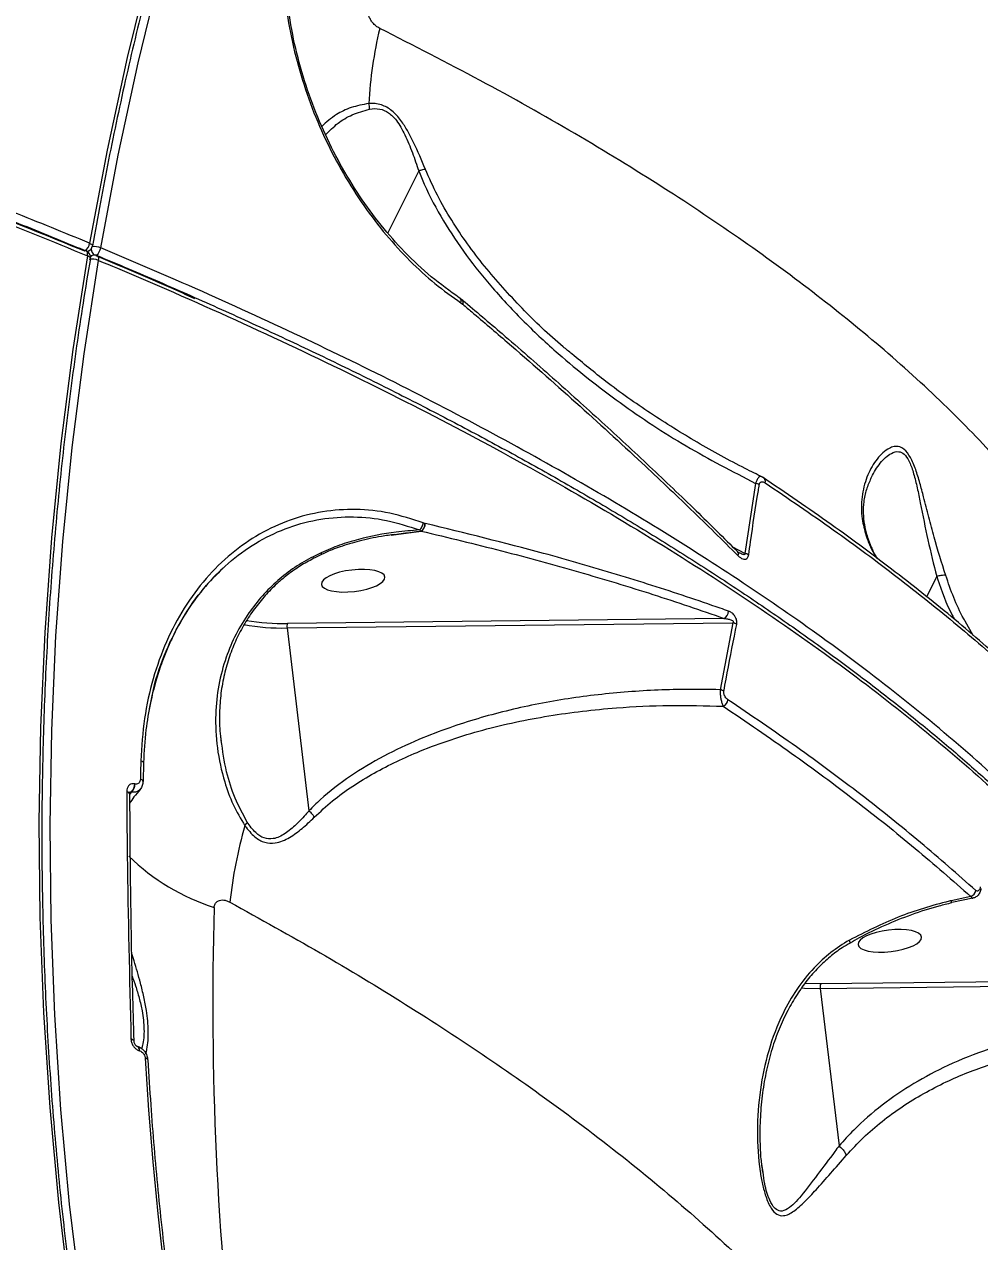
# Model space of a CAD drawing. Header units: millimetres. Extents: x -6028 to 5958, y -6064 to 4137.
# Drawn here: x 368.9 to 508.2, y -548.3 to -370.7 of the extents above; entities that cross this region are included whole.
import ezdxf

# ---------------------------------------------------------------- set-up
doc = ezdxf.new("R2010")
doc.units = ezdxf.units.MM
for name, color, linetype in [('DIKOM_ОБЪЕКТ', 7, 'Continuous'), ('DIKOM_РАЗМЕР_ЗОНА', 7, 'Continuous'), ('DIKOM_РАЗМЕР_ОБЪЕКТА', 7, 'Continuous')]:
    doc.layers.add(name, color=color, linetype=linetype)
doc.styles.add('style1', font='arial.ttf', dxfattribs={"width": 0.8})
doc.dimstyles.new('1-50', dxfattribs={"dimtxt": 300, "dimasz": 200, "dimexe": 100, "dimexo": 0, "dimgap": 100, "dimtad": 1, "dimtxsty": 'style1', "dimcen": 200, "dimclrd": 7, "dimclre": 7, "dimclrt": 7, "dimadec": 1, "dimazin": 2, "dimtfac": 1, "dimtmove": 0, "dimatfit": 2, "dimfxl": 0, "dimlwd": 25, "dimlwe": 18, "dimarcsym": 0})

# ---------------------------------------------------------------- blocks, each defined once
blk = doc.blocks.new('*D9')
at = {"layer": 'Defpoints', "color": 0, "transparency": 16777216}
for p in [(-6027.56, 1459.58), (4556.58, 1382.7), (4556.58, -5964.37)]:
    blk.add_point(p, dxfattribs=at)
at = {"layer": 'DIKOM_РАЗМЕР_ЗОНА', "color": 7, "lineweight": 18, "transparency": 16777216}
for p, q in [((-6027.56, 1459.58), (-6027.56, -6064.37)), ((4556.58, 1382.7), (4556.58, -6064.37))]:
    blk.add_line(p, q, dxfattribs=at)
at = {"layer": 'DIKOM_РАЗМЕР_ЗОНА', "color": 7, "lineweight": 25, "transparency": 16777216}
blk.add_line((-5827.56, -5964.37), (4356.58, -5964.37), dxfattribs=at)
at = {"layer": 'DIKOM_РАЗМЕР_ЗОНА', "color": 7, "transparency": 16777216}
for points in [[(-5827.56, -5931.03), (-5827.56, -5997.7), (-6027.56, -5964.37)], [(4356.58, -5931.03), (4356.58, -5997.7), (4556.58, -5964.37)]]:
    blk.add_solid(points, dxfattribs=at)
at = {"layer": 'DIKOM_РАЗМЕР_ЗОНА', "color": 7, "transparency": 16777216, "insert": (157.08, -5711.2), "char_height": 300, "attachment_point": 5, "style": 'style1'}
blk.add_mtext('10600', dxfattribs=at)
blk = doc.blocks.new('*D11')
at = {"layer": 'Defpoints', "color": 0, "transparency": 16777216}
for p in [(259.43, 2965.58), (1920.55, -3002.33), (4022.59, -3002.33)]:
    blk.add_point(p, dxfattribs=at)
at = {"layer": 'DIKOM_РАЗМЕР_ОБЪЕКТА', "color": 7, "lineweight": 18, "transparency": 16777216}
for p, q in [((259.43, 2965.58), (4122.59, 2965.58)), ((1920.55, -3002.33), (4122.59, -3002.33))]:
    blk.add_line(p, q, dxfattribs=at)
at = {"layer": 'DIKOM_РАЗМЕР_ОБЪЕКТА', "color": 7, "lineweight": 25, "transparency": 16777216}
blk.add_line((4022.59, 2765.58), (4022.59, -2802.33), dxfattribs=at)
at = {"layer": 'DIKOM_РАЗМЕР_ОБЪЕКТА', "color": 7, "transparency": 16777216}
for points in [[(3989.25, 2765.58), (4055.92, 2765.58), (4022.59, 2965.58)], [(3989.25, -2802.33), (4055.92, -2802.33), (4022.59, -3002.33)]]:
    blk.add_solid(points, dxfattribs=at)
at = {"layer": 'DIKOM_РАЗМЕР_ОБЪЕКТА', "color": 7, "transparency": 16777216, "insert": (3769.41, -24.42), "char_height": 300, "attachment_point": 5, "rotation": 90, "style": 'style1'}
blk.add_mtext('6000', dxfattribs=at)
blk = doc.blocks.new('*D12')
at = {"layer": 'Defpoints', "color": 0, "transparency": 16777216}
for p in [(3056.58, 1987.9), (-4027.97, 676.5), (3056.58, -3714.77)]:
    blk.add_point(p, dxfattribs=at)
at = {"layer": 'DIKOM_РАЗМЕР_ОБЪЕКТА', "color": 7, "lineweight": 18, "transparency": 16777216}
for p, q in [((3056.58, 1987.9), (3056.58, -3814.77)), ((-4027.97, 676.5), (-4027.97, -3814.77))]:
    blk.add_line(p, q, dxfattribs=at)
at = {"layer": 'DIKOM_РАЗМЕР_ОБЪЕКТА', "color": 7, "lineweight": 25, "transparency": 16777216}
blk.add_line((-3827.97, -3714.77), (2856.58, -3714.77), dxfattribs=at)
at = {"layer": 'DIKOM_РАЗМЕР_ОБЪЕКТА', "color": 7, "transparency": 16777216}
for points in [[(-3827.97, -3681.44), (-3827.97, -3748.11), (-4027.97, -3714.77)], [(2856.58, -3681.44), (2856.58, -3748.11), (3056.58, -3714.77)]]:
    blk.add_solid(points, dxfattribs=at)
at = {"layer": 'DIKOM_РАЗМЕР_ОБЪЕКТА', "color": 7, "transparency": 16777216, "insert": (20, -3461.6), "char_height": 300, "attachment_point": 5, "style": 'style1'}
blk.add_mtext('7100', dxfattribs=at)

msp = doc.modelspace()

# ---------------------------------------------------------------- linework, layer by layer
at = {"layer": 'DIKOM_ОБЪЕКТ', "color": 7, "linetype": 'Continuous', "lineweight": 15}
for p, q in [((426.43, -392.116), (421.948, -401.145)), ((378.241, -403.805), (378.078, -403.868)), ((378.537, -404.55), (378.816, -404.442)), ((378.552, -404.871), (378.553, -404.863)), ((379.562, -404.452), (379.549, -404.447)), ((432.591, -411.353), (432.83, -411.537)), ((432.8, -410.929), (432.825, -410.952)), ((432.83, -411.537), (432.862, -411.564)), ((475.55, -437.686), (473.991, -447.911)), ((427.345, -443.529), (427.087, -443.453)), ((427.38, -443.537), (427.345, -443.529)), ((422.425, -445.22), (426.796, -444.651)), ((426.535, -444.482), (426.763, -444.652)), ((426.763, -444.652), (426.796, -444.651)), ((473.991, -447.911), (472.256, -446.98)), ((412.226, -447.797), (411.026, -448.383)), ((501.966, -451.271), (500.483, -454.26)), ((407.236, -458.783), (472.26, -458.008)), ((470.936, -457.376), (407.309, -458.135)), ((472.26, -458.008), (470.389, -467.786)), ((507.295, -459.89), (506.092, -457.777)), ((407.236, -458.783), (410.428, -485.438)), ((386.303, -478.443), (386.23, -481.153)), ((384.244, -482.91), (384.539, -482.676)), ((384.244, -482.915), (384.244, -482.901)), ((384.561, -482.682), (384.268, -483.066)), ((384.539, -482.676), (384.561, -482.682)), ((385.059, -481.535), (385.038, -481.529)), ((506.938, -497.97), (504.098, -498.568)), ((507.23, -498.215), (504.15, -498.844)), ((484.974, -511.35), (528.164, -510.835)), ((484.974, -511.35), (487.726, -534.323)), ((527.629, -510.194), (485.048, -510.702)), ((384.868, -519.014), (384.867, -518.999)), ((385.709, -520.444), (385.731, -520.449)), ((476.644, -538.15), (476.481, -537.036))]:
    msp.add_line(p, q, dxfattribs=at)
at = {"layer": 'DIKOM_ОБЪЕКТ', "color": 7, "linetype": 'Continuous', "lineweight": 15, "flags": 128}
for points in [[(506.203, -145.236), (496.837, -155.663), (487.767, -166.321), (479, -177.204), (470.542, -188.303), (462.397, -199.612), (454.571, -211.123), (447.07, -222.828), (439.897, -234.721), (433.059, -246.793), (426.559, -259.036), (420.402, -271.442), (414.591, -284.004), (409.131, -296.712), (404.025, -309.559), (399.277, -322.536), (394.889, -335.635), (390.864, -348.847), (387.206, -362.163), (383.916, -375.575), (380.997, -389.074), (378.45, -402.651)], [(380.064, -403.324), (382.603, -389.788), (385.514, -376.329), (388.794, -362.958), (392.442, -349.682), (396.454, -336.51), (400.829, -323.45), (405.563, -310.512), (410.654, -297.704), (416.097, -285.033), (421.89, -272.51), (428.029, -260.141), (434.509, -247.934), (441.327, -235.899), (448.478, -224.042), (455.957, -212.371), (463.759, -200.895), (471.879, -189.62), (480.312, -178.554), (489.053, -167.705), (498.095, -157.079), (507.433, -146.683)], [(378.45, -402.651), (378.596, -402.721), (378.715, -402.797), (378.802, -402.875), (378.853, -402.954), (378.867, -403.029), (378.865, -403.043)], [(378.136, -404.481), (376.014, -418.136), (374.267, -431.849), (372.898, -445.613), (371.906, -459.417), (371.293, -473.254), (371.058, -487.113), (371.203, -500.986), (371.726, -514.864), (372.629, -528.738), (373.909, -542.598), (375.566, -556.435), (377.6, -570.241), (380.008, -584.006), (382.789, -597.722), (385.942, -611.378), (389.464, -624.967), (393.353, -638.48), (397.606, -651.907), (402.222, -665.24), (407.195, -678.47), (412.524, -691.588)], [(378.136, -404.481), (378.155, -404.307), (378.152, -404.148), (378.127, -404.01), (378.08, -403.899), (378.013, -403.819), (377.941, -403.777)], [(378.077, -403.844), (378.196, -403.82), (378.241, -403.805)], [(378.553, -404.863), (378.553, -404.858), (378.54, -404.782), (378.488, -404.704), (378.402, -404.626), (378.283, -404.55), (378.136, -404.481)], [(379.75, -405.153), (379.77, -404.979), (379.766, -404.82), (379.74, -404.682), (379.693, -404.571), (379.626, -404.491), (379.562, -404.452)], [(414.035, -691.397), (408.722, -678.319), (403.763, -665.128), (399.162, -651.835), (394.922, -638.449), (391.045, -624.977), (387.533, -611.429), (384.39, -597.813), (381.617, -584.139), (379.216, -570.415), (377.189, -556.651), (375.536, -542.855), (374.26, -529.037), (373.36, -515.205), (372.838, -501.369), (372.694, -487.537), (372.928, -473.72), (373.539, -459.925), (374.528, -446.162), (375.893, -432.439), (377.634, -418.767), (379.75, -405.153)], [(432.458, -410.667), (432.428, -410.649), (432.342, -410.618)], [(412.253, -448.057), (412.264, -448.046), (412.265, -447.961), (412.226, -447.797)], [(386.23, -481.151), (386.228, -481.124), (386.202, -481.063), (386.149, -481.004), (386.069, -480.949), (385.966, -480.898), (385.841, -480.854)], [(482.29, -511.285), (482.695, -511.307), (484.974, -511.35)], [(485.048, -510.702), (482.719, -510.654), (482.718, -510.654)], [(386.544, -521.529), (387.044, -529.101), (387.659, -536.669), (388.391, -544.231), (389.238, -551.787), (390.2, -559.335), (391.277, -566.872), (392.469, -574.399), (393.776, -581.912)], [(386.931, -521.78), (386.93, -521.767), (386.904, -521.709), (386.85, -521.655), (386.771, -521.606), (386.668, -521.564), (386.544, -521.529)]]:
    msp.add_lwpolyline(points, dxfattribs=at)
at = {"layer": 'DIKOM_ОБЪЕКТ', "color": 7, "linetype": 'Continuous', "lineweight": 15}
for centre, radius, start, end in [((482.268, -385.825), 63.215, 166.73484, 176.77896), ((416.639, -383.006), 2.619, 358.21266, 16.26766), ((376.905, -402.464), 1.556, 301.7089, 353.11207), ((377.88, -402.872), 1, 291.13317, 350.16449), ((377.566, -404.703), 1, 350.37654, 67.44599), ((379.056, -405.051), 0.655, 111.49559, 138.88419), ((379.874, -403.393), 1.203, 184.14825, 234.64466), ((379.176, -405.375), 1, 94.11662, 111.13317), ((379.157, -405.509), 2.366, 67.47124, 97.80117), ((379.176, -405.375), 1, 67.31307, 94.11662), ((378.427, -403.097), 1.652, 307.49973, 352.12568), ((378.895, -407.122), 2.146, 66.50463, 104.12197), ((432.066, -411.099), 0.583, 334.18951, 47.7414), ((432.378, -411.255), 0.533, 328.08317, 37.64998), ((432.388, -411.285), 0.55, 329.57482, 37.42231), ((476.323, -437.402), 0.662, 341.80401, 67.57631), ((475.138, -439.638), 1.995, 61.13279, 78.10556), ((426.135, -443.614), 1.213, 301.16518, 4.0036), ((426.145, -443.6), 1.236, 301.74515, 2.94153), ((472.481, -448), 0.576, 335.92258, 40.92422), ((473.634, -449.864), 1.985, 62.60973, 79.62608), ((470.448, -456.312), 1.171, 294.59826, 358.9296), ((406.713, -427.035), 31.106, 259.98381, 271.09877), ((408.374, -458.585), 1.156, 157.10211, 189.90366), ((471.841, -459.615), 1.661, 54.55333, 75.41289), ((406.633, -426.625), 32.164, 259.82934, 271.07348), ((470.011, -469.399), 1.657, 56.10839, 76.82176), ((470.221, -469.028), 1.324, 298.23671, 350.83918), ((878.452, -492.654), 492.752, 178.3123, 178.62783), ((383.823, -483.11), 0.47, 26.30618, 86.5749), ((383.543, -481.561), 1.495, 311.79157, 1.223), ((383.564, -481.567), 1.495, 311.78912, 1.22545), ((466.492, -506.334), 68.026, 164.0341, 173.6114), ((399.53, -486.27), 2.064, 319.07899, 336.61327), ((406.4, -469.16), 31.927, 225.88791, 252.13121), ((506.483, -496.865), 1.194, 292.36329, 350.73741), ((502.337, -499.064), 1.829, 6.27821, 15.73891), ((883.294, -513.449), 486.889, 178.36377, 195.29633), ((486.114, -511.151), 1.157, 157.12863, 189.89018), ((384.441, -519.197), 0.469, 24.97265, 86.0317), ((385.061, -520.374), 0.652, 353.87855, 64.41748), ((385.08, -520.38), 0.655, 353.94853, 63.89069)]:
    msp.add_arc(centre, radius, start, end, dxfattribs=at)
at = {"layer": 'DIKOM_ОБЪЕКТ', "color": 7, "linetype": 'Continuous', "lineweight": 15, "extrusion": (0, 0, -1)}
for centre in [(416.875, -451.888), (495.125, -504.418)]:
    msp.add_ellipse(centre, major_axis=(-4.636, -0.538), ratio=0.3365328, dxfattribs=at)
at = {"layer": 'DIKOM_ОБЪЕКТ', "color": 7, "linetype": 'Continuous', "lineweight": 15}
for points, knots in [([(506.478, -145.914), (504.967, -147.565), (500.582, -152.354), (493.509, -160.431), (485.343, -170.205), (477.433, -180.165), (469.779, -190.303), (462.387, -200.615), (455.259, -211.094), (448.4, -221.735), (441.814, -232.532), (435.504, -243.479), (429.474, -254.571), (423.727, -265.8), (418.266, -277.162), (413.093, -288.65), (408.213, -300.257), (403.627, -311.977), (399.339, -323.805), (395.349, -335.733), (391.661, -347.755), (388.277, -359.865), (385.197, -372.055), (382.428, -384.321), (380.353, -394.659), (379.243, -400.915), (378.865, -403.043)], [0, 0, 0, 0, 0.0228187, 0.0662171, 0.1096161, 0.1530152, 0.1964146, 0.2398145, 0.2832143, 0.3266142, 0.3700144, 0.4134146, 0.4568151, 0.5002155, 0.5436165, 0.5870172, 0.6304184, 0.6738195, 0.7172205, 0.7606216, 0.8040231, 0.8474243, 0.8908257, 0.934227, 0.9776282, 1, 1, 1, 1]), ([(507.433, -146.683), (510.217, -149.987), (517.716, -158.889), (529.424, -173.369), (542.352, -190.052), (554.688, -206.758), (566.374, -223.428), (577.349, -240.002), (587.372, -256.116), (596.432, -271.725), (604.537, -286.797), (611.821, -301.577), (618.22, -315.999), (623.69, -330.004), (628.112, -343.285), (631.495, -355.81), (633.871, -367.572), (635.277, -378.757), (635.674, -389.312), (635, -399.149), (633.509, -407.611), (631.772, -412.388), (631.007, -414.493)], [0, 0, 0, 0, 0.03001692, 0.08086534, 0.13175285, 0.18260105, 0.23492645, 0.2872945, 0.33961996, 0.39046837, 0.44135552, 0.49220394, 0.5445294, 0.59689745, 0.64922277, 0.70007078, 0.7509577, 0.80180533, 0.85412993, 0.90649732, 0.95882213, 1, 1, 1, 1]), ([(485.242, -241.353), (488.541, -245.976), (495.139, -255.222), (504.375, -268.966), (513.097, -282.586), (521.517, -296.508), (529.519, -310.626), (536.991, -324.856), (543.714, -338.823), (549.631, -352.463), (554.7, -365.713), (558.763, -378.143), (561.861, -389.74), (564.055, -400.514), (565.412, -410.762), (565.893, -420.424), (565.466, -429.44), (564.142, -437.817), (561.759, -445.368), (559.645, -450.376), (558.056, -452.556), (557.897, -452.774)], [0, 0, 0, 0, 0.0504131, 0.1008262, 0.1517409, 0.2026558, 0.2589411, 0.3152695, 0.3715542, 0.4294982, 0.4874897, 0.5454329, 0.5999471, 0.6545024, 0.7090161, 0.7651036, 0.8212361, 0.8773229, 0.9354381, 0.9935542, 1, 1, 1, 1]), ([(378.45, -402.651), (374.731, -401.127), (364.638, -396.99), (347.546, -390.485), (327.048, -383.24), (305.918, -376.34), (284.271, -369.813), (262.2, -363.691), (239.774, -357.996), (217.022, -352.747), (193.988, -347.944), (170.747, -343.597), (147.407, -339.725), (124.077, -336.349), (100.83, -333.483), (77.706, -331.141), (54.742, -329.318), (32.008, -328.015), (9.608, -327.236), (-12.352, -326.986), (-33.8, -327.271), (-54.688, -328.102), (-74.993, -329.465), (-94.659, -331.352), (-113.593, -333.753), (-131.707, -336.658), (-148.936, -340.062), (-165.234, -343.97), (-180.592, -348.366), (-194.97, -353.23), (-208.304, -358.541), (-220.531, -364.273), (-231.08, -370.128), (-240.121, -376.036), (-247.828, -381.934), (-254.64, -388.112), (-260.53, -394.543), (-265.451, -401.166), (-269.389, -407.965), (-272.119, -414.186), (-273.293, -418.197), (-273.771, -419.832)], [0, 0, 0, 0, 0.0156529, 0.0424899, 0.0694117, 0.0963763, 0.1233412, 0.1502628, 0.1770999, 0.203937, 0.2308587, 0.2578234, 0.2847881, 0.3117098, 0.3385469, 0.365384, 0.3923057, 0.4192703, 0.4462351, 0.4731568, 0.4999939, 0.526831, 0.5537526, 0.5807174, 0.607682, 0.6346038, 0.6614408, 0.6882778, 0.7151994, 0.7421643, 0.7691288, 0.7960504, 0.8228877, 0.8459668, 0.8691684, 0.8923974, 0.9156265, 0.9388283, 0.9615881, 0.9843482, 1, 1, 1, 1]), ([(-266.937, -405.417), (-266.04, -403.899), (-263.595, -399.764), (-258.168, -393.264), (-250.752, -385.926), (-241.943, -378.895), (-232.011, -372.308), (-220.995, -366.181), (-208.985, -360.515), (-195.783, -355.218), (-181.385, -350.325), (-165.813, -345.864), (-149.408, -341.931), (-132.248, -338.529), (-114.423, -335.647), (-95.643, -333.238), (-75.932, -331.331), (-55.338, -329.945), (-34.562, -329.12), (-13.71, -328.825), (7.118, -329.017), (28.51, -329.694), (50.42, -330.875), (72.788, -332.566), (95.43, -334.76), (118.283, -337.461), (141.275, -340.661), (164.482, -344.377), (187.831, -348.619), (211.243, -353.384), (234.201, -358.569), (256.639, -364.143), (278.5, -370.073), (300.141, -376.454), (321.478, -383.284), (342.412, -390.554), (361.333, -397.628), (372.983, -402.379), (378.136, -404.481)], [0, 0, 0, 0, 0.0162447, 0.0442545, 0.0730775, 0.1019241, 0.1307473, 0.1587571, 0.1867882, 0.2147977, 0.2436209, 0.2724675, 0.3012907, 0.3293004, 0.3573315, 0.3853411, 0.4141644, 0.443011, 0.4718342, 0.4988352, 0.5258556, 0.5528568, 0.580584, 0.6083321, 0.6360593, 0.664069, 0.6921002, 0.7201099, 0.7489331, 0.7777799, 0.8066031, 0.8346129, 0.862644, 0.8906537, 0.9194769, 0.9483237, 0.9771469, 1, 1, 1, 1]), ([(92.31, -334.014), (95.133, -334.292), (105.628, -335.329), (123.962, -337.666), (147.229, -341.007), (170.515, -344.876), (193.7, -349.211), (216.679, -354.003), (237.943, -358.91), (257.5, -363.829), (275.403, -368.668), (293.026, -373.77), (310.527, -379.187), (327.862, -384.921), (344.973, -390.973), (361.669, -397.244), (372.373, -401.607), (377.723, -403.788)], [0, 0, 0, 0, 0.02834, 0.1053617, 0.1826263, 0.2600141, 0.3374023, 0.4146669, 0.4916883, 0.5540983, 0.6165731, 0.6790475, 0.7414576, 0.8060574, 0.8707288, 0.9354001, 1, 1, 1, 1]), ([(95.59, -334.243), (97.202, -334.413), (102.608, -334.983), (111.83, -336.08), (123.231, -337.53), (134.612, -339.102), (145.966, -340.787), (157.294, -342.587), (168.596, -344.501), (179.873, -346.53), (191.124, -348.672), (202.35, -350.93), (213.548, -353.301), (224.721, -355.787), (235.862, -358.386), (246.947, -361.093), (257.94, -363.899), (268.812, -366.798), (279.555, -369.786), (290.17, -372.864), (300.658, -376.031), (311.019, -379.288), (321.254, -382.635), (331.361, -386.071), (341.34, -389.597), (351.193, -393.212), (360.91, -396.918), (369.844, -400.44), (375.454, -402.758), (377.938, -403.785)], [0, 0, 0, 0, 0.0163134, 0.0547207, 0.0930132, 0.1311746, 0.1692353, 0.2072263, 0.2451778, 0.2831209, 0.3210825, 0.3590868, 0.3971642, 0.4353448, 0.4736597, 0.5120776, 0.5504253, 0.5886236, 0.6267139, 0.6647262, 0.7026912, 0.7406394, 0.7786006, 0.8165955, 0.8546545, 0.892808, 0.9310863, 0.9694976, 1, 1, 1, 1]), ([(409.069, -343.094), (408.551, -344.91), (407.515, -348.543), (406.707, -354.21), (406.442, -359.906), (406.716, -365.572), (407.502, -371.24), (408.804, -376.84), (410.576, -382.304), (412.785, -387.568), (415.405, -392.558), (418.377, -397.222), (421.632, -401.485), (425.12, -405.277), (428.771, -408.63), (431.319, -410.446), (432.591, -411.353)], [0, 0, 0, 0, 0.0751078, 0.1502151, 0.2212823, 0.2925775, 0.3636449, 0.43477, 0.5061235, 0.5772484, 0.6483404, 0.7196586, 0.7907508, 0.8604291, 0.9303193, 1, 1, 1, 1]), ([(432.342, -410.618), (430.971, -409.635), (428.23, -407.669), (424.42, -404.067), (420.921, -400.097), (417.774, -395.809), (414.935, -391.166), (412.464, -386.209), (410.392, -381.008), (408.753, -375.625), (407.598, -370.12), (406.928, -364.564), (406.75, -358.184), (407.332, -351.058), (408.676, -346.112), (409.348, -343.64)], [0, 0, 0, 0, 0.0766094, 0.1532176, 0.2242326, 0.2954757, 0.3664902, 0.437488, 0.5087123, 0.5797106, 0.6506987, 0.721913, 0.792901, 0.8964507, 1, 1, 1, 1]), ([(420.74, -371.32), (420.561, -371.216), (420.187, -371.001), (419.731, -370.539), (419.39, -370.031), (419.162, -369.522), (419.049, -369.044), (419.031, -368.629), (419.079, -368.426), (419.102, -368.33)], [0, 0, 0, 0, 0.1943929, 0.4037051, 0.5539095, 0.6910217, 0.8350684, 0.9219155, 1, 1, 1, 1]), ([(535.09, -488.254), (535.159, -487.195), (535.409, -483.375), (534.455, -476.639), (532.285, -468.255), (528.845, -459.951), (524.351, -451.769), (518.669, -443.474), (511.78, -435.088), (503.681, -426.634), (494.611, -418.345), (484.653, -410.242), (473.899, -402.341), (462.127, -394.463), (449.317, -386.637), (435.561, -378.871), (425.679, -373.836), (420.74, -371.32)], [0, 0, 0, 0, 0.0279764, 0.1009047, 0.173834, 0.2423296, 0.3108791, 0.379376, 0.4498688, 0.5204188, 0.5909124, 0.6581695, 0.7254752, 0.7927331, 0.8618044, 0.9309282, 1, 1, 1, 1]), ([(419.154, -382.273), (418.273, -382.442), (416.49, -382.785), (414.105, -383.975), (412.96, -385.013), (412.307, -385.605)], [0, 0, 0, 0, 0.29534309, 0.59836241, 1, 1, 1, 1]), ([(412.857, -386.823), (413.421, -386.255), (414.477, -385.189), (416.667, -383.826), (418.395, -383.334), (419.257, -383.088)], [0, 0, 0, 0, 0.364199, 0.6825657, 1, 1, 1, 1]), ([(427.409, -391.878), (426.86, -390.556), (426.094, -388.708), (424.914, -386.396), (423.956, -384.827), (422.724, -383.374), (421.092, -382.372), (419.89, -382.224), (419.231, -382.268), (419.154, -382.273)], [0, 0, 0, 0, 0.28651421, 0.40027277, 0.51630161, 0.6574617, 0.79939323, 0.97635925, 1, 1, 1, 1]), ([(419.257, -383.088), (419.754, -383.033), (420.648, -382.934), (422.052, -383.516), (423.366, -384.838), (424.516, -386.925), (425.54, -389.455), (426.14, -391.225), (426.435, -392.109), (426.435, -392.11)], [0, 0, 0, 0, 0.1595595, 0.2875375, 0.4150432, 0.5934618, 0.7962094, 0.9997278, 1, 1, 1, 1]), ([(426.435, -392.11), (426.434, -392.111), (426.432, -392.111), (426.431, -392.114), (426.43, -392.115), (426.43, -392.116)], [0, 0, 0, 0, 0.3466566, 0.8096157, 1, 1, 1, 1]), ([(426.43, -392.116), (426.695, -392.762), (427.719, -395.252), (429.952, -399.432), (433.331, -404.474), (437.293, -409.397), (441.771, -414.182), (447.894, -419.88), (455.714, -426.05), (465.344, -432.403), (472.15, -435.926), (475.55, -437.686)], [0, 0, 0, 0, 0.0310718, 0.11984, 0.2089543, 0.2979295, 0.3968238, 0.4957429, 0.663632, 0.8319724, 1, 1, 1, 1]), ([(427.409, -391.878), (427.388, -391.88), (427.263, -391.895), (426.963, -391.952), (426.622, -392.054), (426.435, -392.11)], [0, 0, 0, 0, 0.08442916, 0.49742699, 1, 1, 1, 1]), ([(448.778, -418.803), (448.348, -418.458), (445.782, -416.396), (441.439, -412.187), (435.901, -406.089), (431.871, -400.488), (429.089, -395.698), (427.969, -393.151), (427.409, -391.878)], [0, 0, 0, 0, 0.0475366, 0.283766, 0.5198643, 0.7571663, 0.8786088, 1, 1, 1, 1]), ([(379.333, -404.459), (383.008, -405.994), (387.919, -408.046), (392.581, -410.183), (393.754, -410.72)], [0, 0, 0, 0, 0.7483366, 1, 1, 1, 1]), ([(379.543, -404.459), (380.841, -404.998), (385.265, -406.835), (392.626, -410.043), (401.609, -414.072), (410.358, -418.156), (418.868, -422.282), (427.139, -426.45), (435.172, -430.663), (442.974, -434.92), (450.545, -439.225), (457.888, -443.577), (465.005, -447.978), (471.898, -452.429), (478.568, -456.933), (485.009, -461.484), (491.202, -466.07), (497.119, -470.671), (502.743, -475.276), (508.072, -479.881), (513.109, -484.488), (517.856, -489.099), (522.316, -493.716), (526.489, -498.34), (530.376, -502.972), (533.979, -507.613), (537.296, -512.266), (540.327, -516.928), (543.065, -521.588), (545.497, -526.229), (547.61, -530.832), (549.413, -535.393), (550.866, -539.908), (551.747, -543.047), (552.054, -544.671), (552.08, -544.813)], [0, 0, 0, 0, 0.01328152, 0.04529192, 0.07731319, 0.10919023, 0.14092114, 0.17254172, 0.20408906, 0.23559803, 0.26710587, 0.29864079, 0.33023386, 0.36192177, 0.39373952, 0.42572335, 0.45777757, 0.48973483, 0.5215361, 0.55321698, 0.58481337, 0.61636174, 0.64789629, 0.67944919, 0.71104753, 0.74272517, 0.77451669, 0.80645455, 0.83850982, 0.87051597, 0.90232964, 0.93398963, 0.9655267, 0.99697397, 1, 1, 1, 1]), ([(552.396, -543.921), (551.771, -541.245), (550.434, -535.528), (546.814, -526.617), (541.877, -517.258), (535.606, -507.827), (528.076, -498.344), (519.313, -488.838), (509.361, -479.354), (498.266, -469.937), (486.617, -461.05), (474.598, -452.689), (462.387, -444.841), (449.389, -437.097), (435.665, -429.49), (421.341, -422.088), (406.454, -414.91), (392.69, -408.672), (383.719, -404.872), (380.064, -403.324)], [0, 0, 0, 0, 0.0569207, 0.1216361, 0.1861484, 0.250661, 0.3153762, 0.3801957, 0.445015, 0.5097304, 0.5742426, 0.6297195, 0.6854908, 0.7413275, 0.7971644, 0.8529357, 0.9076535, 0.9623711, 1, 1, 1, 1]), ([(378.552, -404.871), (378.192, -407.046), (377.148, -413.357), (375.656, -423.846), (374.182, -436.349), (373.024, -448.891), (372.179, -461.465), (371.649, -474.065), (371.432, -486.684), (371.531, -499.315), (371.944, -511.95), (372.671, -524.584), (373.712, -537.209), (375.066, -549.818), (376.733, -562.404), (378.712, -574.962), (381.001, -587.483), (383.599, -599.961), (386.505, -612.389), (389.718, -624.761), (393.235, -637.069), (397.055, -649.308), (401.175, -661.47), (405.597, -673.547), (409.541, -683.605), (412.051, -689.621), (412.905, -691.668)], [0, 0, 0, 0, 0.0228178, 0.0662182, 0.1096186, 0.1530197, 0.1964201, 0.2398208, 0.2832213, 0.3266217, 0.370022, 0.413422, 0.4568219, 0.5002217, 0.5436214, 0.5870207, 0.6304203, 0.6738192, 0.7172181, 0.7606169, 0.8040154, 0.8474136, 0.8908117, 0.9342097, 0.9776072, 1, 1, 1, 1]), ([(379.75, -405.153), (383.405, -406.702), (393.252, -410.874), (408.661, -417.897), (425.718, -426.259), (442.043, -434.927), (457.56, -443.878), (472.189, -453.088), (485.611, -462.355), (497.807, -471.645), (508.786, -480.926), (518.728, -490.348), (527.552, -499.884), (535.198, -509.504), (541.508, -518.996), (546.448, -528.325), (550.033, -537.028), (551.366, -542.577), (551.979, -545.125)], [0, 0, 0, 0, 0.0377964, 0.1018235, 0.1658993, 0.2299263, 0.2958129, 0.3617532, 0.4276401, 0.4916668, 0.555743, 0.6197699, 0.6856566, 0.7515965, 0.8174834, 0.8815094, 0.9455846, 1, 1, 1, 1]), ([(432.458, -410.668), (432.478, -410.681), (432.597, -410.76), (432.707, -410.854), (432.797, -410.932)], [0, 0, 0, 0, 0.16949699, 1, 1, 1, 1]), ([(432.829, -410.945), (434.758, -412.577), (439.223, -416.354), (445.989, -422.287), (453.169, -428.743), (460.141, -435.211), (466.748, -441.511), (470.916, -445.646), (472.913, -447.627)], [0, 0, 0, 0, 0.1333259, 0.3086936, 0.4843579, 0.66051, 0.8373384, 1, 1, 1, 1]), ([(432.862, -411.564), (433.297, -411.931), (435.47, -413.765), (441.053, -418.54), (449.411, -425.89), (458.302, -434.029), (466.169, -441.48), (470.728, -445.984), (473.008, -448.236)], [0, 0, 0, 0, 0.0299892, 0.149948, 0.3900564, 0.630165, 0.8150813, 1, 1, 1, 1]), ([(476.575, -436.79), (475.726, -436.371), (472.501, -434.778), (467, -431.76), (460.218, -427.519), (454.096, -423.232), (450.409, -420.162), (448.778, -418.803)], [0, 0, 0, 0, 0.0859128, 0.3263441, 0.5676809, 0.8087145, 1, 1, 1, 1]), ([(503.287, -451.125), (502.7, -449.27), (501.809, -446.459), (500.805, -442.591), (500.131, -439.943), (499.516, -437.617), (498.91, -435.621), (498.167, -433.806), (497.263, -432.632), (496.369, -432.254), (495.571, -432.322), (494.736, -432.7), (493.884, -433.388), (492.777, -434.713), (491.686, -436.758), (490.958, -439.619), (490.946, -442.512), (491.621, -445.319), (492.383, -447.266), (493.115, -448.412), (493.26, -448.64)], [0, 0, 0, 0, 0.099542, 0.1508768, 0.202171, 0.2384493, 0.2753702, 0.3139432, 0.3528695, 0.3868055, 0.4184416, 0.4508611, 0.4970667, 0.5433219, 0.63817, 0.7368327, 0.837355, 0.9088756, 0.9818417, 1, 1, 1, 1]), ([(492.381, -436.977), (492.407, -436.911), (492.738, -436.074), (493.707, -434.665), (495.07, -433.322), (496.321, -432.932), (497.225, -433.325), (497.734, -434.04), (498.202, -435.003), (498.643, -436.306), (499.134, -438.346), (499.787, -441.594), (500.656, -445.969), (501.506, -449.519), (501.972, -451.263), (501.972, -451.265)], [0, 0, 0, 0, 0.0115942, 0.1470428, 0.2817829, 0.3595842, 0.4121794, 0.4643594, 0.4727991, 0.5336116, 0.6005052, 0.6676376, 0.8336135, 0.9998647, 1, 1, 1, 1]), ([(476.575, -436.79), (476.484, -436.733), (476.301, -436.618), (475.99, -436.79), (475.723, -437.178), (475.602, -437.532), (475.55, -437.686)], [0, 0, 0, 0, 0.2829462, 0.5674975, 0.8112073, 1, 1, 1, 1]), ([(512.668, -464.55), (510.028, -462.218), (504.748, -457.555), (495.993, -450.591), (486.684, -443.656), (479.945, -439.079), (476.575, -436.79)], [0, 0, 0, 0, 0.2491224, 0.4982424, 0.749122, 1, 1, 1, 1]), ([(474.547, -448.101), (474.634, -447.476), (475.071, -444.351), (475.595, -440.948), (476.054, -438.177), (476.101, -437.891)], [0, 0, 0, 0, 0.1831631, 0.915874, 1, 1, 1, 1]), ([(476.101, -437.891), (476.115, -437.832), (476.143, -437.709), (476.24, -437.561), (476.383, -437.467), (476.629, -437.436), (476.821, -437.539), (476.951, -437.609)], [0, 0, 0, 0, 0.1211904, 0.2522818, 0.4115527, 0.5993973, 1, 1, 1, 1]), ([(476.951, -437.609), (480.302, -439.885), (487.003, -444.438), (496.309, -451.367), (505.101, -458.358), (510.426, -463.062), (513.088, -465.414)], [0, 0, 0, 0, 0.2491213, 0.4982429, 0.7491222, 1, 1, 1, 1]), ([(492.37, -436.973), (492.131, -437.498), (491.65, -438.56), (491.296, -440.271), (491.207, -441.988), (491.371, -443.654), (491.76, -445.31), (492.373, -446.915), (492.89, -448.022), (493.262, -448.609), (493.3, -448.669)], [0, 0, 0, 0, 0.1694273, 0.342163, 0.4880585, 0.6256881, 0.7563666, 0.8779856, 0.9875265, 1, 1, 1, 1]), ([(427.087, -443.453), (425.465, -442.921), (422.223, -441.858), (417.28, -441.363), (412.4, -441.689), (407.666, -442.904), (403.181, -444.967), (399.043, -447.84), (395.34, -451.465), (392.153, -455.779), (389.554, -460.691), (387.614, -466.115), (386.308, -471.94), (386.045, -476.074), (385.914, -478.142)], [0, 0, 0, 0, 0.0836189, 0.1671664, 0.250419, 0.333853, 0.4173035, 0.5004886, 0.5837382, 0.6671388, 0.7504581, 0.8333963, 0.916628, 1, 1, 1, 1]), ([(387.174, -470.568), (387.417, -469.314), (388.032, -466.138), (389.793, -461.464), (392.311, -456.631), (395.438, -452.395), (399.059, -448.831), (403.11, -446.005), (407.502, -443.972), (412.135, -442.77), (416.919, -442.442), (421.762, -442.92), (424.943, -443.961), (426.535, -444.482)], [0, 0, 0, 0, 0.0610587, 0.1546874, 0.2488551, 0.3422915, 0.4364165, 0.5301718, 0.6237703, 0.7180632, 0.8115991, 0.9056834, 1, 1, 1, 1]), ([(426.535, -444.482), (426.604, -444.427), (426.746, -444.314), (426.92, -444.053), (427.046, -443.754), (427.074, -443.552), (427.087, -443.453)], [0, 0, 0, 0, 0.2435882, 0.49996, 0.7563152, 1, 1, 1, 1]), ([(471.619, -456.334), (471.215, -456.19), (469.192, -455.474), (463.847, -453.643), (455.332, -450.937), (442.793, -447.301), (433.198, -444.958), (427.38, -443.537)], [0, 0, 0, 0, 0.0299869, 0.1499511, 0.390072, 0.6301895, 1, 1, 1, 1]), ([(426.535, -444.482), (425.397, -444.575), (422.398, -444.819), (418.512, -445.57), (414.884, -446.644), (413.111, -447.413), (412.226, -447.797)], [0, 0, 0, 0, 0.2319368, 0.611513, 0.8058692, 1, 1, 1, 1]), ([(422.934, -445.151), (422.284, -445.232), (420.539, -445.449), (417.879, -446.033), (415.123, -446.87), (413.287, -447.545), (412.409, -447.997), (412.262, -448.073)], [0, 0, 0, 0, 0.1774861, 0.4760135, 0.7375019, 0.9558304, 1, 1, 1, 1]), ([(422.932, -445.141), (423.345, -445.081), (424.619, -444.895), (425.898, -444.75), (426.763, -444.652)], [0, 0, 0, 0, 0.3241432, 1, 1, 1, 1]), ([(426.796, -444.651), (430.727, -445.595), (438.589, -447.481), (449.83, -450.577), (460.688, -453.848), (467.52, -456.2), (470.936, -457.376)], [0, 0, 0, 0, 0.2492713, 0.4985398, 0.7492703, 1, 1, 1, 1]), ([(411.026, -448.383), (410.129, -448.88), (408.312, -449.888), (405.831, -451.839), (403.572, -454.073), (401.505, -456.695), (399.71, -459.697), (398.207, -463.227), (397.178, -467.136), (396.705, -471.579), (396.94, -476.337), (397.907, -480.754), (399.283, -484.598), (400.484, -486.608), (401.09, -487.622)], [0, 0, 0, 0, 0.06379702, 0.12934157, 0.19569351, 0.26342689, 0.34226126, 0.42270816, 0.51707756, 0.61340359, 0.72540196, 0.83999776, 0.91931955, 1, 1, 1, 1]), ([(411.066, -448.664), (410.429, -449.004), (409.113, -449.705), (407.251, -451.02), (405.465, -452.549), (403.79, -454.291), (402.238, -456.251), (400.844, -458.416), (399.645, -460.759), (398.68, -463.256), (397.964, -465.904), (397.504, -468.688), (397.352, -471.589), (397.39, -473.772), (397.573, -474.972), (397.606, -475.187)], [0, 0, 0, 0, 0.0647444, 0.1336315, 0.2030132, 0.2760851, 0.3528847, 0.433305, 0.5169888, 0.6030822, 0.6915421, 0.784503, 0.8803054, 0.978572, 1, 1, 1, 1]), ([(411.041, -448.619), (411.052, -448.622), (411.09, -448.633), (411.064, -448.512), (411.031, -448.401), (411.026, -448.383)], [0, 0, 0, 0, 0.2674961, 0.8821622, 1, 1, 1, 1]), ([(412.259, -448.065), (411.992, -448.185), (411.586, -448.367), (411.197, -448.582), (411.064, -448.655)], [0, 0, 0, 0, 0.6568295, 1, 1, 1, 1]), ([(472.921, -447.619), (472.951, -447.652), (473.05, -447.758), (473.162, -447.828), (473.185, -447.839), (473.187, -447.839)], [0, 0, 0, 0, 0.2937908, 0.9522673, 1, 1, 1, 1]), ([(473.008, -448.236), (473.235, -448.429), (473.559, -448.703), (474.007, -448.778), (474.268, -448.691), (474.445, -448.475), (474.52, -448.269), (474.541, -448.136), (474.547, -448.101)], [0, 0, 0, 0, 0.4029588, 0.573314, 0.7451131, 0.8533376, 0.9617291, 1, 1, 1, 1]), ([(473.991, -447.911), (473.995, -447.925), (474.004, -447.955), (474.007, -448), (473.999, -448.031), (473.982, -448.058), (473.954, -448.08), (473.851, -448.104), (473.652, -448.055), (473.411, -447.959), (473.251, -447.869), (473.184, -447.832)], [0, 0, 0, 0, 0.0407428, 0.0828579, 0.1253005, 0.1384122, 0.1840979, 0.2447842, 0.4849687, 0.785531, 1, 1, 1, 1]), ([(397.93, -450.036), (396.924, -451.022), (394.964, -452.942), (392.463, -456.472), (390.761, -459.577), (389.635, -462.109), (388.832, -464.191), (388.022, -466.706), (387.232, -469.899), (386.554, -473.844), (386.387, -476.81), (386.298, -478.403)], [0, 0, 0, 0, 0.1533553, 0.2985751, 0.4336995, 0.4982928, 0.5630565, 0.6437417, 0.7431617, 0.8620452, 1, 1, 1, 1]), ([(501.972, -451.265), (501.972, -451.265), (501.97, -451.266), (501.968, -451.268), (501.967, -451.27), (501.966, -451.271)], [0, 0, 0, 0, 0.306044, 0.7152968, 1, 1, 1, 1]), ([(501.966, -451.271), (502.004, -451.383), (502.648, -453.299), (503.417, -455.421), (504.431, -457.308), (504.534, -457.5)], [0, 0, 0, 0, 0.052699, 0.9036316, 1, 1, 1, 1]), ([(503.287, -451.125), (503.274, -451.121), (503.207, -451.1), (503.001, -451.084), (502.577, -451.124), (502.174, -451.218), (501.972, -451.265)], [0, 0, 0, 0, 0.0658663, 0.3172641, 0.6586416, 1, 1, 1, 1]), ([(506.092, -457.777), (506.028, -457.665), (504.821, -455.563), (504.033, -453.283), (503.287, -451.125)], [0, 0, 0, 0, 0.0532228, 1, 1, 1, 1]), ([(472.805, -458.262), (472.819, -458.161), (472.847, -457.959), (472.802, -457.632), (472.685, -457.283), (472.441, -456.882), (472.066, -456.531), (471.765, -456.398), (471.619, -456.334)], [0, 0, 0, 0, 0.1098622, 0.2200274, 0.325701, 0.4925098, 0.7536768, 1, 1, 1, 1]), ([(470.936, -457.376), (471.104, -457.396), (471.436, -457.435), (471.853, -457.541), (472.134, -457.666), (472.257, -457.769), (472.298, -457.84), (472.306, -457.879), (472.306, -457.917), (472.295, -457.961), (472.273, -457.99), (472.26, -458.008)], [0, 0, 0, 0, 0.3170294, 0.6271296, 0.7913864, 0.8704937, 0.8978598, 0.9254686, 0.9332322, 0.9603418, 1, 1, 1, 1]), ([(470.935, -468.024), (471.041, -467.426), (471.575, -464.436), (472.204, -461.183), (472.749, -458.535), (472.805, -458.262)], [0, 0, 0, 0, 0.1831559, 0.9158745, 1, 1, 1, 1]), ([(470.389, -467.786), (468.663, -467.76), (463.979, -467.688), (456.382, -468.055), (447.671, -469.069), (439.148, -470.768), (432.091, -472.839), (426.16, -475.114), (421.275, -477.413), (416.424, -480.318), (412.838, -483.066), (410.973, -484.902), (410.428, -485.438)], [0, 0, 0, 0, 0.0783344, 0.2125927, 0.3472667, 0.4817929, 0.6158489, 0.6916651, 0.7820713, 0.8726169, 0.962812, 1, 1, 1, 1]), ([(470.389, -467.786), (470.386, -467.97), (470.38, -468.339), (470.446, -468.928), (470.561, -469.48), (470.702, -469.911), (470.805, -470.112), (470.848, -470.194)], [0, 0, 0, 0, 0.2022145, 0.4043288, 0.610607, 0.8410772, 1, 1, 1, 1]), ([(471.528, -469.239), (471.429, -469.162), (471.253, -469.026), (471.058, -468.739), (470.954, -468.473), (470.912, -468.232), (470.927, -468.093), (470.935, -468.024)], [0, 0, 0, 0, 0.3196263, 0.5618863, 0.7279274, 0.8640292, 1, 1, 1, 1]), ([(411.203, -486.391), (412.08, -485.579), (414.729, -483.125), (419.863, -479.801), (427.21, -476.324), (435.742, -473.502), (445.361, -471.46), (454.5, -470.398), (463.01, -469.978), (468.235, -470.122), (470.848, -470.194)], [0, 0, 0, 0, 0.0588096, 0.1777191, 0.2968159, 0.4509462, 0.6056224, 0.7600439, 0.880019, 1, 1, 1, 1]), ([(470.848, -470.194), (474.194, -472.468), (480.886, -477.016), (490.18, -483.938), (498.961, -490.921), (504.279, -495.62), (506.938, -497.97)], [0, 0, 0, 0, 0.2491212, 0.498243, 0.749121, 1, 1, 1, 1]), ([(507.662, -497.058), (505.019, -494.721), (499.734, -490.048), (490.969, -483.069), (481.649, -476.12), (474.902, -471.532), (471.528, -469.239)], [0, 0, 0, 0, 0.2491214, 0.4982426, 0.7491213, 1, 1, 1, 1]), ([(401.425, -487.09), (400.807, -485.943), (399.555, -483.623), (398.256, -479.574), (397.858, -476.71), (397.645, -475.176)], [0, 0, 0, 0, 0.3120023, 0.6315207, 1, 1, 1, 1]), ([(386.288, -478.426), (386.287, -478.402), (386.284, -478.336), (386.158, -478.233), (385.995, -478.172), (385.914, -478.142)], [0, 0, 0, 0, 0.2299724, 0.6148497, 1, 1, 1, 1]), ([(385.841, -480.854), (385.841, -480.856), (385.839, -480.96), (385.803, -481.156), (385.686, -481.359), (385.519, -481.501), (385.315, -481.577), (385.142, -481.549), (385.059, -481.535)], [0, 0, 0, 0, 0.004342, 0.2198604, 0.4355992, 0.568251, 0.7938643, 1, 1, 1, 1]), ([(386.219, -481.151), (386.198, -481.355), (386.154, -481.766), (385.969, -482.171), (385.804, -482.301), (385.8, -482.303)], [0, 0, 0, 0, 0.4914855, 0.98874154, 1, 1, 1, 1]), ([(385.038, -481.529), (384.954, -481.513), (384.736, -481.471), (384.403, -481.547), (384.096, -481.788), (383.888, -482.165), (383.863, -482.482), (383.851, -482.641)], [0, 0, 0, 0, 0.1342609, 0.34697434, 0.56325281, 0.78175876, 1, 1, 1, 1]), ([(383.851, -482.641), (383.855, -483.266), (383.875, -486.394), (383.986, -498.474), (384.26, -509.841), (384.474, -518.729)], [0, 0, 0, 0, 0.0517105, 0.2585544, 1, 1, 1, 1]), ([(384.275, -482.724), (384.277, -482.722), (384.29, -482.713), (384.26, -482.753), (384.24, -482.863), (384.249, -482.97), (384.253, -483.022)], [0, 0, 0, 0, 0.0709574, 0.418998, 0.7176426, 1, 1, 1, 1]), ([(384.267, -482.901), (384.292, -486.88), (384.352, -496.563), (384.57, -508.593), (384.818, -516.611), (384.892, -518.998)], [0, 0, 0, 0, 0.3287924, 0.8001791, 1, 1, 1, 1]), ([(384.268, -482.742), (384.288, -482.724), (384.344, -482.674), (384.443, -482.655), (384.512, -482.67), (384.539, -482.676)], [0, 0, 0, 0, 0.2476862, 0.7094312, 1, 1, 1, 1]), ([(385.87, -482.306), (385.534, -482.683), (384.926, -483.362), (384.478, -484.043), (384.278, -484.347)], [0, 0, 0, 0, 0.5534833, 1, 1, 1, 1]), ([(384.561, -482.682), (384.735, -482.7), (385.102, -482.739), (385.508, -482.559), (385.753, -482.392), (385.812, -482.286), (385.819, -482.272)], [0, 0, 0, 0, 0.3509577, 0.7383138, 0.9672831, 1, 1, 1, 1]), ([(401.09, -487.622), (401.553, -488.211), (402.395, -489.282), (403.966, -490.166), (405.74, -490.255), (407.582, -489.435), (409.447, -488.054), (410.614, -486.949), (411.203, -486.391)], [0, 0, 0, 0, 0.1672691, 0.3043216, 0.4416766, 0.6370261, 0.8167215, 1, 1, 1, 1]), ([(410.432, -485.446), (410.431, -485.447), (410.318, -485.577), (409.704, -486.275), (408.58, -487.484), (406.984, -488.829), (405.4, -489.621), (403.875, -489.528), (402.521, -488.651), (401.816, -487.647), (401.425, -487.09)], [0, 0, 0, 0, 0.0002678, 0.0414486, 0.2242931, 0.4065801, 0.584982, 0.7124795, 0.8404556, 1, 1, 1, 1]), ([(410.428, -485.438), (410.428, -485.439), (410.429, -485.442), (410.43, -485.444), (410.431, -485.445), (410.432, -485.446)], [0, 0, 0, 0, 0.4650679, 0.8328269, 1, 1, 1, 1]), ([(410.432, -485.446), (410.582, -485.596), (410.858, -485.871), (411.092, -486.202), (411.187, -486.363), (411.203, -486.391)], [0, 0, 0, 0, 0.49951, 0.915583, 1, 1, 1, 1]), ([(508.421, -496.78), (508.373, -496.985), (508.276, -497.396), (507.937, -497.849), (507.558, -498.133), (507.305, -498.166), (507.225, -498.176)], [0, 0, 0, 0, 0.3093008, 0.6198037, 0.8791735, 1, 1, 1, 1]), ([(508.335, -496.538), (508.327, -496.579), (508.293, -496.741), (508.193, -496.971), (508.028, -497.135), (507.842, -497.179), (507.722, -497.098), (507.662, -497.058)], [0, 0, 0, 0, 0.0798431, 0.3181749, 0.5555323, 0.7773604, 1, 1, 1, 1]), ([(396.603, -499.547), (396.613, -499.454), (396.632, -499.261), (396.773, -498.951), (397.03, -498.676), (397.52, -498.441), (398.015, -498.446), (398.518, -498.585), (398.741, -498.693), (398.888, -498.765)], [0, 0, 0, 0, 0.0767389, 0.1605338, 0.3173993, 0.4661271, 0.7624959, 0.8428008, 1, 1, 1, 1]), ([(398.888, -498.765), (403.324, -501.219), (412.194, -506.126), (424.675, -513.699), (436.513, -521.411), (448.003, -529.533), (458.991, -538.029), (469.332, -546.878), (478.725, -555.86), (487.091, -564.944), (494.37, -574.096), (500.334, -583.017), (505.025, -591.673), (508.541, -600.049), (510.896, -608.355), (512.078, -614.943), (512.047, -618.702), (512.038, -619.771)], [0, 0, 0, 0, 0.0640248, 0.1280493, 0.1927115, 0.2573736, 0.3288562, 0.4003936, 0.4718752, 0.5454642, 0.6191139, 0.6927013, 0.7619356, 0.8312207, 0.9004534, 0.9716843, 1, 1, 1, 1]), ([(504.098, -498.568), (503.989, -498.594), (501.363, -499.227), (496.225, -500.786), (491.575, -503.135), (489.227, -504.321)], [0, 0, 0, 0, 0.020969, 0.5055751, 1, 1, 1, 1]), ([(504.162, -498.892), (503.532, -499.039), (501.535, -499.504), (498.261, -500.585), (494.39, -502.133), (491.406, -503.535), (489.776, -504.5), (489.327, -504.765)], [0, 0, 0, 0, 0.1209134, 0.3830697, 0.6433171, 0.9018831, 1, 1, 1, 1]), ([(506.938, -497.97), (507.003, -498.065), (507.105, -498.213), (507.191, -498.183), (507.221, -498.172)], [0, 0, 0, 0, 0.6476443, 1, 1, 1, 1]), ([(489.227, -504.321), (488.304, -504.9), (486.457, -506.057), (483.851, -508.488), (481.485, -511.465), (479.167, -515.514), (477.313, -520.44), (476.112, -526.236), (475.679, -532.195), (475.981, -536.818), (476.539, -539.942), (477.042, -541.815), (477.733, -543.422), (478.652, -544.413), (479.794, -544.633), (481.155, -543.916), (482.719, -542.515), (484.479, -540.614), (486.473, -538.361), (488.012, -536.603), (488.782, -535.724)], [0, 0, 0, 0, 0.0482045, 0.0964663, 0.1564816, 0.2165951, 0.3050924, 0.3937418, 0.4869541, 0.5799885, 0.611336, 0.642623, 0.6797853, 0.7100239, 0.7402875, 0.786249, 0.8340973, 0.8820742, 0.9410324, 1, 1, 1, 1]), ([(489.322, -504.763), (488.934, -504.982), (487.913, -505.558), (486.357, -506.758), (484.647, -508.332), (483.029, -510.176), (481.533, -512.276), (480.154, -514.659), (478.929, -517.313), (477.897, -520.223), (477.091, -523.337), (476.521, -526.644), (476.202, -530.128), (476.156, -533.345), (476.275, -536.079), (476.471, -537.53), (476.558, -538.176)], [0, 0, 0, 0, 0.0345406, 0.0909016, 0.150475, 0.2134211, 0.2800395, 0.3506349, 0.4282509, 0.5092465, 0.5942779, 0.683673, 0.7774603, 0.8757571, 0.944609, 1, 1, 1, 1]), ([(489.294, -504.714), (489.306, -504.716), (489.35, -504.724), (489.316, -504.576), (489.262, -504.413), (489.236, -504.344), (489.227, -504.321)], [0, 0, 0, 0, 0.1986753, 0.7133039, 0.9077169, 1, 1, 1, 1]), ([(386.653, -520.892), (386.707, -520.67), (386.933, -519.726), (387.067, -517.612), (386.824, -514.936), (386.366, -512.57), (385.763, -510.124), (385.127, -507.952), (384.695, -506.552), (384.573, -506.155)], [0, 0, 0, 0, 0.0586494, 0.2484695, 0.4387278, 0.565163, 0.6949279, 0.9135161, 1, 1, 1, 1]), ([(384.637, -509.564), (384.808, -510.036), (385.178, -511.059), (385.683, -512.774), (386.19, -514.906), (386.457, -517.358), (386.305, -519.2), (386.069, -519.972), (386.023, -520.122)], [0, 0, 0, 0, 0.13956335, 0.3018022, 0.468027, 0.70554768, 0.94271001, 1, 1, 1, 1]), ([(527.223, -516.868), (524.197, -517.155), (518.144, -517.728), (510.26, -519.834), (503.77, -522.404), (498.58, -525.154), (493.971, -528.294), (490.363, -531.401), (488.43, -533.543), (487.726, -534.323)], [0, 0, 0, 0, 0.1992549, 0.3984546, 0.542933, 0.6708069, 0.798987, 0.9267383, 1, 1, 1, 1]), ([(384.474, -518.729), (384.492, -518.892), (384.528, -519.22), (384.751, -519.7), (385.068, -520.097), (385.408, -520.345), (385.625, -520.416), (385.709, -520.444)], [0, 0, 0, 0, 0.2182495, 0.4367418, 0.6530223, 0.8657342, 1, 1, 1, 1]), ([(384.87, -519.015), (384.87, -519.026), (384.868, -519.081), (384.896, -519.223), (384.968, -519.407), (385.07, -519.569), (385.18, -519.688), (385.28, -519.763), (385.34, -519.785), (385.341, -519.785), (385.341, -519.785)], [0, 0, 0, 0, 0.043674, 0.2054492, 0.3684387, 0.5243948, 0.6599548, 0.8020693, 0.9588578, 1, 1, 1, 1]), ([(385.338, -519.785), (385.346, -519.787), (385.356, -519.789), (385.366, -519.792), (385.368, -519.792)], [0, 0, 0, 0, 0.7837838, 1, 1, 1, 1]), ([(385.366, -519.792), (385.368, -519.793), (385.576, -519.812), (385.981, -520.045), (386.491, -520.51), (386.847, -521.135), (386.889, -521.582), (386.908, -521.783)], [0, 0, 0, 0, 0.0018872, 0.2431251, 0.5016146, 0.7760947, 1, 1, 1, 1]), ([(488.782, -535.724), (489.592, -534.851), (492.042, -532.21), (496.839, -528.47), (503.094, -524.937), (509.692, -522.327), (516.448, -520.539), (522.392, -519.605), (526.071, -519.381), (527.376, -519.301)], [0, 0, 0, 0, 0.0853611, 0.2582621, 0.4312959, 0.5912935, 0.7518441, 0.9119647, 1, 1, 1, 1]), ([(385.731, -520.449), (385.745, -520.453), (385.845, -520.48), (386.035, -520.576), (386.236, -520.765), (386.398, -520.999), (386.509, -521.251), (386.533, -521.443), (386.544, -521.529)], [0, 0, 0, 0, 0.03400353, 0.25223779, 0.47051459, 0.59791421, 0.81931697, 1, 1, 1, 1]), ([(386.932, -521.784), (387.068, -523.968), (387.463, -530.305), (388.358, -540.79), (389.717, -553.228), (391.395, -565.642), (392.931, -575.263), (393.913, -580.742), (394.157, -582.103)], [0, 0, 0, 0, 0.1082662, 0.3141903, 0.5201156, 0.7260418, 0.9319666, 1, 1, 1, 1]), ([(487.73, -534.332), (487.729, -534.333), (487.526, -534.598), (486.431, -536.052), (484.538, -538.591), (482.638, -541.12), (481.216, -542.725), (480.218, -543.603), (479.254, -543.977), (478.616, -543.675), (478.092, -543.149), (477.481, -542.094), (476.902, -540.223), (476.716, -538.729), (476.644, -538.15)], [0, 0, 0, 0, 0.0001753, 0.0429541, 0.2323633, 0.4253591, 0.506583, 0.5891746, 0.6749786, 0.7389228, 0.7463933, 0.818074, 0.929547, 1, 1, 1, 1]), ([(487.726, -534.323), (487.726, -534.325), (487.726, -534.327), (487.728, -534.33), (487.729, -534.331), (487.73, -534.332)], [0, 0, 0, 0, 0.420175, 0.7813064, 1, 1, 1, 1]), ([(487.73, -534.332), (487.897, -534.483), (488.232, -534.786), (488.57, -535.25), (488.725, -535.558), (488.772, -535.696), (488.782, -535.724)], [0, 0, 0, 0, 0.3413844, 0.682731, 0.934097, 1, 1, 1, 1])]:
    msp.add_open_spline(points, degree=3, knots=knots, dxfattribs=at)

# ---------------------------------------------------------------- dimensions: what is measured, and where the dimension line sits
at = {"layer": 'DIKOM_РАЗМЕР_ЗОНА'}
dim = msp.add_linear_dim(base=(4556.575, -5964.368), p1=(-6027.562, 1459.576), p2=(4556.575, 1382.704), text='10600', dimstyle='1-50', dxfattribs=at)
dim.commit()
dim.dimension.update_dxf_attribs({"geometry": '*D9', "text_midpoint": (157.08, -5964.368), "dimtype": 160})
at = {"layer": 'DIKOM_РАЗМЕР_ОБЪЕКТА'}
dim = msp.add_linear_dim(base=(4022.586, -3002.33), p1=(259.433, 2965.575), p2=(1920.546, -3002.33), angle=90, text='6000', dimstyle='1-50', dxfattribs=at)
dim.commit()
dim.dimension.update_dxf_attribs({"geometry": '*D11', "text_midpoint": (4022.586, -24.423), "dimtype": 160})
dim = msp.add_linear_dim(base=(3056.575, -3714.774), p1=(-4027.972, 676.501), p2=(3056.575, 1987.897), text='7100', dimstyle='1-50', dxfattribs=at)
dim.commit()
dim.dimension.update_dxf_attribs({"geometry": '*D12', "text_midpoint": (20, -3714.774), "dimtype": 160})

doc.saveas('drawing.dxf')
